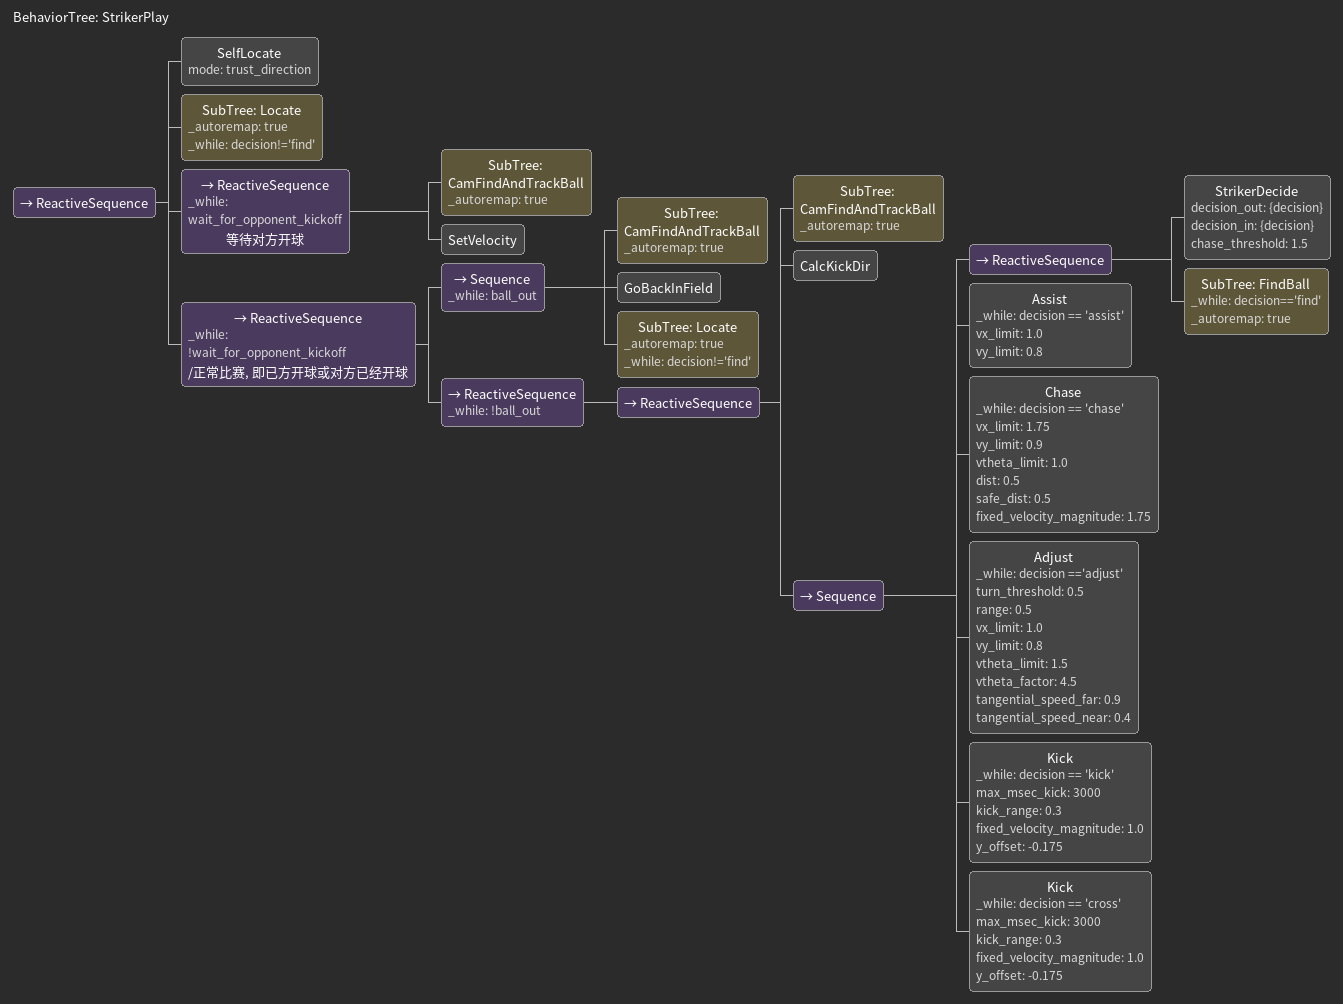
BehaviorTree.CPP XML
<root BTCPP_format="4" >
   <include path="./subtree_cam_find_and_track_ball.xml" />
   <include path="./subtree_find_ball.xml" />
   <include path="./subtree_locate.xml" />
   <BehaviorTree ID="StrikerPlay">
      <ReactiveSequence>
         <SelfLocate mode="trust_direction" />
         <SubTree ID="Locate" _autoremap="true" _while="decision!='find'" />
         <ReactiveSequence _while="wait_for_opponent_kickoff" name="等待对方开球">
            <SubTree ID="CamFindAndTrackBall" _autoremap="true" />
            <SetVelocity />
         </ReactiveSequence>
         <ReactiveSequence _while="!wait_for_opponent_kickoff" name="/正常比赛, 即已方开球或对方已经开球">
            <Sequence _while="ball_out">
               <SubTree ID="CamFindAndTrackBall" _autoremap="true" />
               <GoBackInField />
               <SubTree ID="Locate" _autoremap="true" _while="decision!='find'" />
            </Sequence>
            <ReactiveSequence _while="!ball_out">
               <ReactiveSequence >
                  <SubTree ID="CamFindAndTrackBall" _autoremap="true" />
                  <CalcKickDir />
                  <Sequence>
                     <ReactiveSequence>
                        <StrikerDecide decision_out="{decision}" decision_in="{decision}" chase_threshold="1.5" />
                        <SubTree ID="FindBall" _while="decision=='find'" _autoremap="true" />
                     </ReactiveSequence>
                        <Assist _while="decision == 'assist'" vx_limit = "1.0" vy_limit="0.8" />
                        <Chase   _while="decision == 'chase'"  vx_limit="1.75"  vy_limit="0.9"  vtheta_limit="1.0"  dist="0.5" safe_dist="0.5" fixed_velocity_magnitude="1.75" />
                        <Adjust _while="decision =='adjust'" turn_threshold="0.5" range="0.5" vx_limit="1.0" vy_limit="0.8" vtheta_limit="1.5" vtheta_factor="4.5" tangential_speed_far="0.9" tangential_speed_near="0.4" />
                        <Kick _while="decision == 'kick'" max_msec_kick="3000" kick_range="0.3" fixed_velocity_magnitude="1.0" y_offset="-0.175"/>
                        <Kick _while="decision == 'cross'" max_msec_kick="3000" kick_range="0.3" fixed_velocity_magnitude="1.0" y_offset="-0.175"/>
                  </Sequence>
               </ReactiveSequence>
            </ReactiveSequence>
         </ReactiveSequence>
      </ReactiveSequence>
   </BehaviorTree>
</root>
